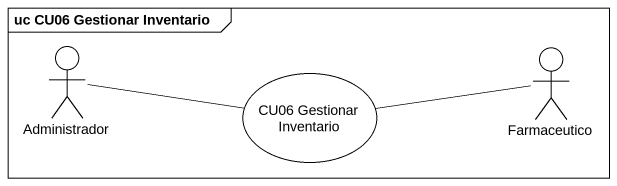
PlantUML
@startuml
mainframe uc CU06 Gestionar Inventario
actor Administrador
usecase "CU06 Gestionar Inventario" as CU06_Gestionar_Inventario
actor Farmaceutico
CU06_Gestionar_Inventario -left- Administrador
Farmaceutico -left- CU06_Gestionar_Inventario
@enduml
